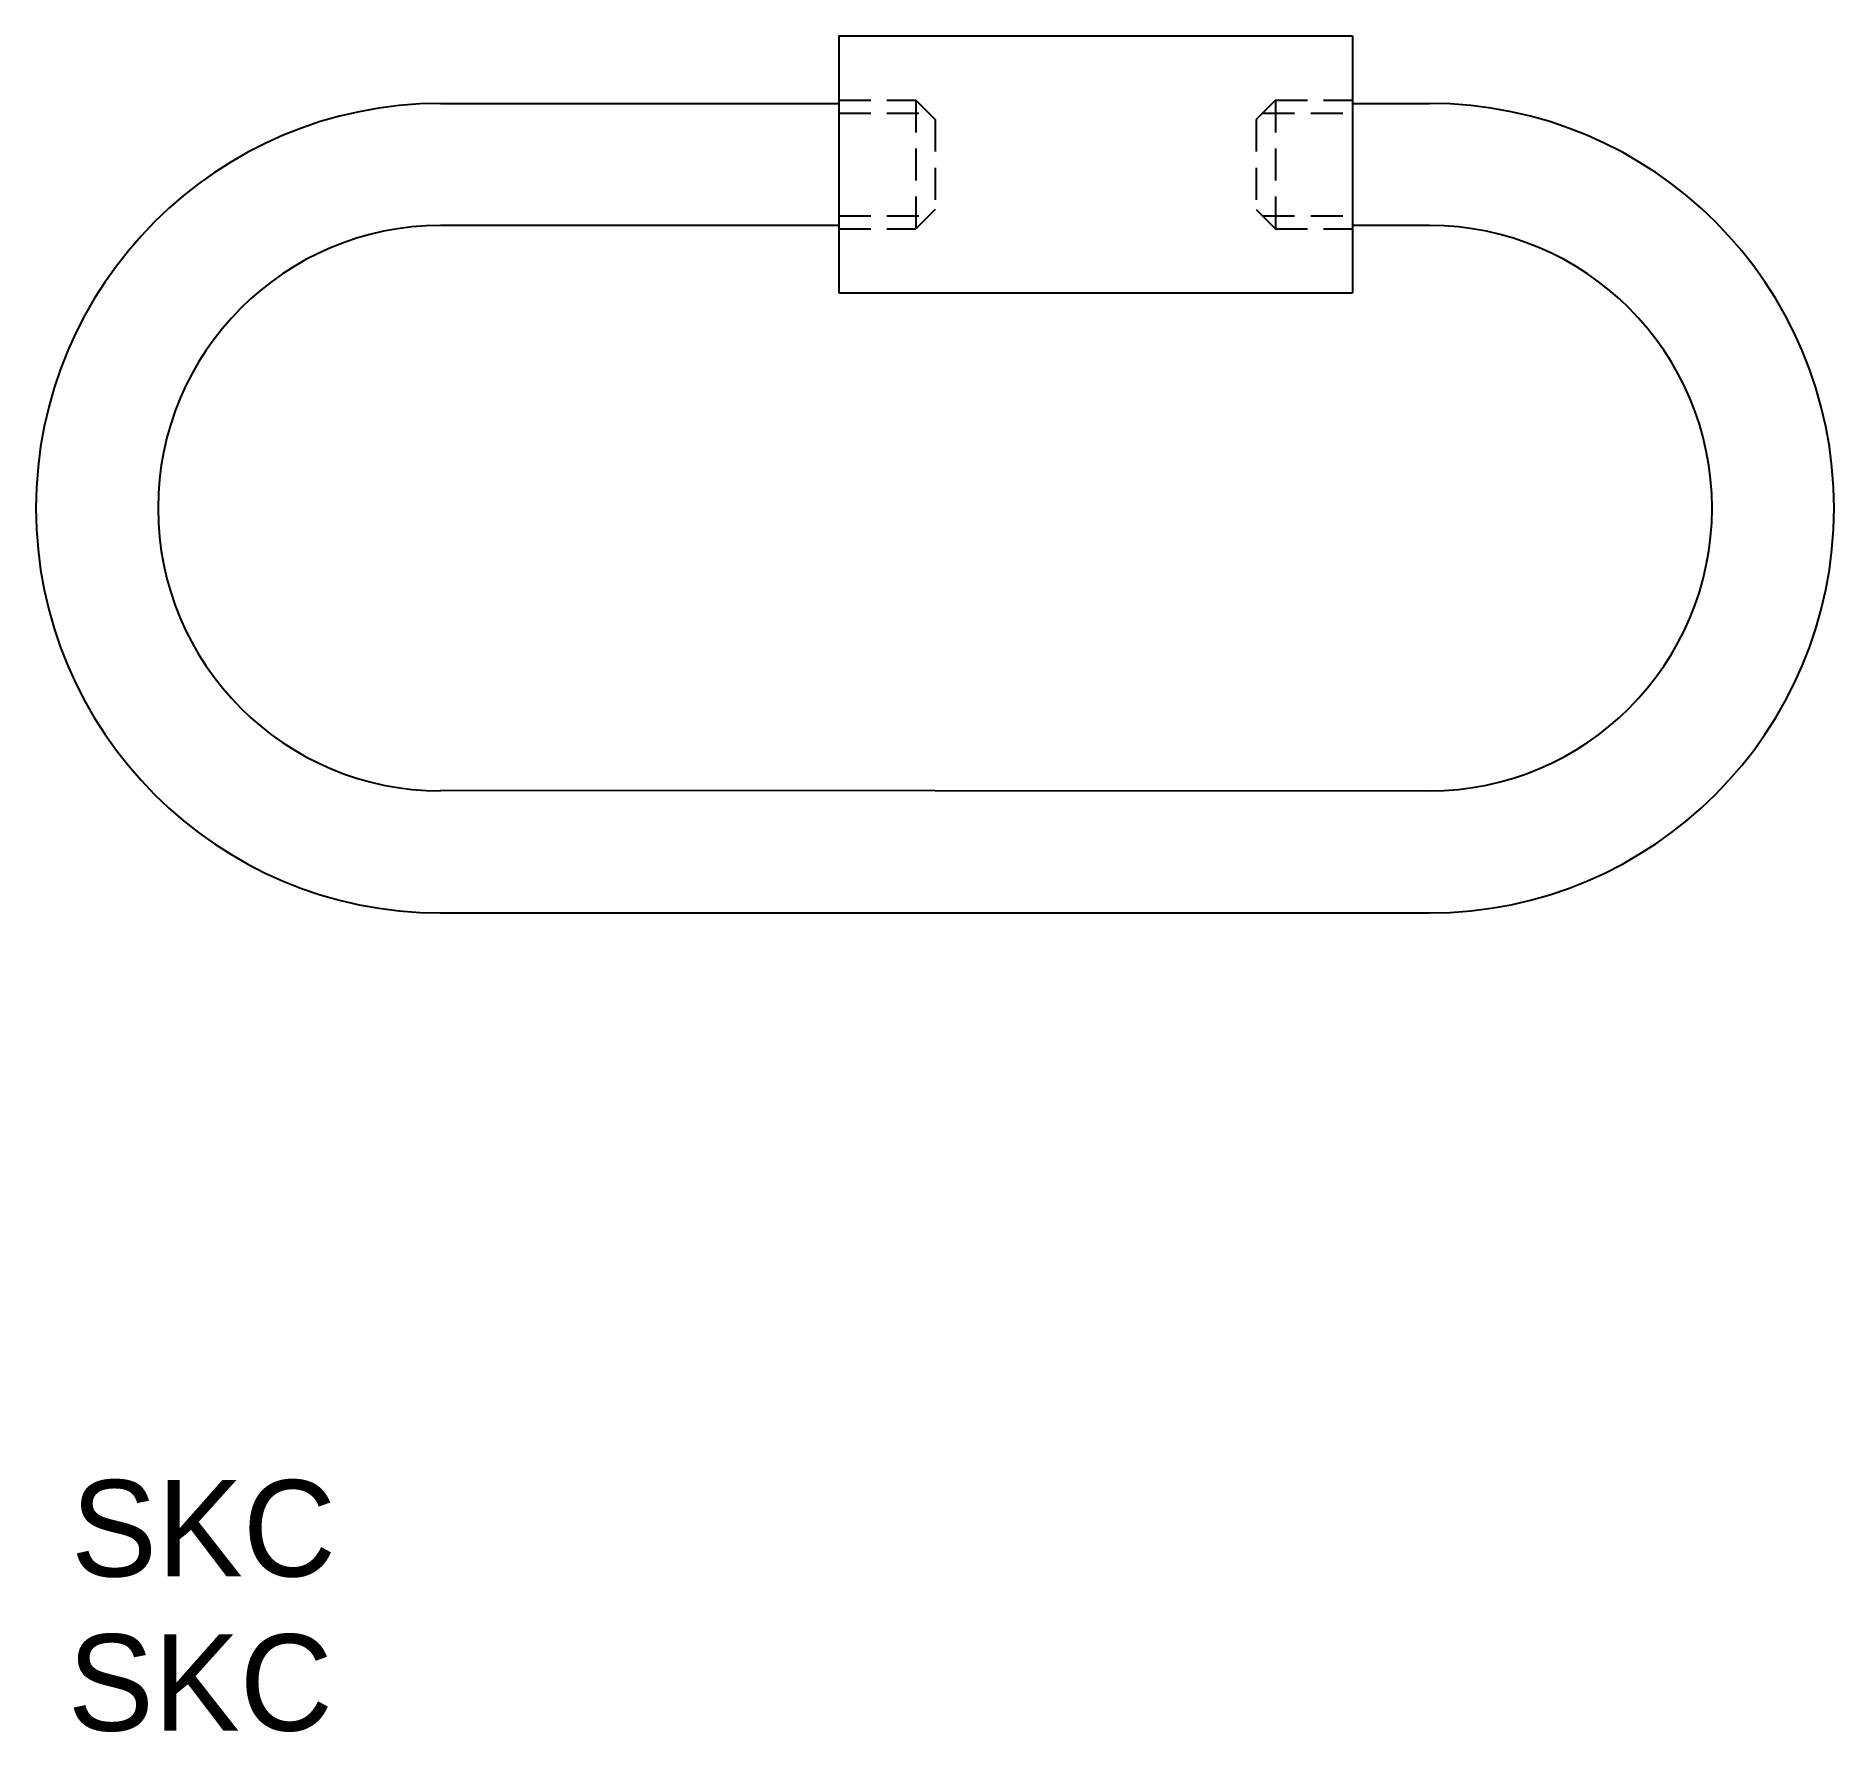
# Model space of a CAD drawing. Extents: x 96.3 to 124.3, y 138.9 to 165.3.
import ezdxf

# ---------------------------------------------------------------- set-up
doc = ezdxf.new("R2010")
doc.units = 0
doc.linetypes.add('DASHED', pattern=[0.75, 0.5, -0.25])
doc.layers.get('0').update_dxf_attribs({"linetype": 'CONTINUOUS'})

msp = doc.modelspace()

# ---------------------------------------------------------------- linework, layer by layer
at = {"color": 7, "linetype": 'CONTINUOUS'}
for p, q in [((108.817, 165.315), (108.817, 161.315)), ((108.817, 165.315), (116.817, 165.315)), ((116.817, 165.315), (116.817, 161.315)), ((102.617, 164.265), (108.817, 164.265)), ((116.817, 164.265), (118.017, 164.265)), ((108.817, 162.365), (102.617, 162.365)), ((118.017, 162.365), (116.817, 162.365)), ((108.817, 161.315), (116.817, 161.315)), ((102.617, 153.574), (118.017, 153.565)), ((102.617, 151.665), (118.017, 151.665))]:
    msp.add_line(p, q, dxfattribs=at)
at = {"color": 3, "linetype": 'DASHED'}
for p, q in [((108.817, 164.315), (110.017, 164.315)), ((108.817, 164.115), (110.217, 164.115)), ((110.017, 164.315), (110.317, 164.015)), ((110.017, 164.315), (110.017, 162.315)), ((115.617, 164.315), (115.317, 164.015)), ((115.417, 164.115), (116.817, 164.115)), ((115.617, 164.315), (116.817, 164.315)), ((115.617, 164.315), (115.617, 162.315)), ((110.317, 164.015), (110.317, 162.615)), ((115.317, 164.015), (115.317, 162.615)), ((108.817, 162.515), (110.217, 162.515)), ((110.317, 162.615), (110.017, 162.315)), ((115.317, 162.615), (115.617, 162.315)), ((115.417, 162.515), (116.817, 162.515)), ((108.817, 162.315), (110.017, 162.315)), ((115.617, 162.315), (116.817, 162.315))]:
    msp.add_line(p, q, dxfattribs=at)
at = {"color": 7, "linetype": 'CONTINUOUS'}
for centre, radius, start, end in [((102.617, 157.965), 6.3, 90, 270), ((118.017, 157.965), 6.3, 270, 90), ((102.617, 157.965), 4.4, 90, 270), ((118.017, 157.965), 4.4, 270, 90)]:
    msp.add_arc(centre, radius, start, end, dxfattribs=at)

# ---------------------------------------------------------------- texts
for p in [(96.863, 141.337), (96.814, 138.936)]:
    msp.add_text('SKC', height=1.5, dxfattribs=at).set_placement(p)

doc.saveas('drawing.dxf')
